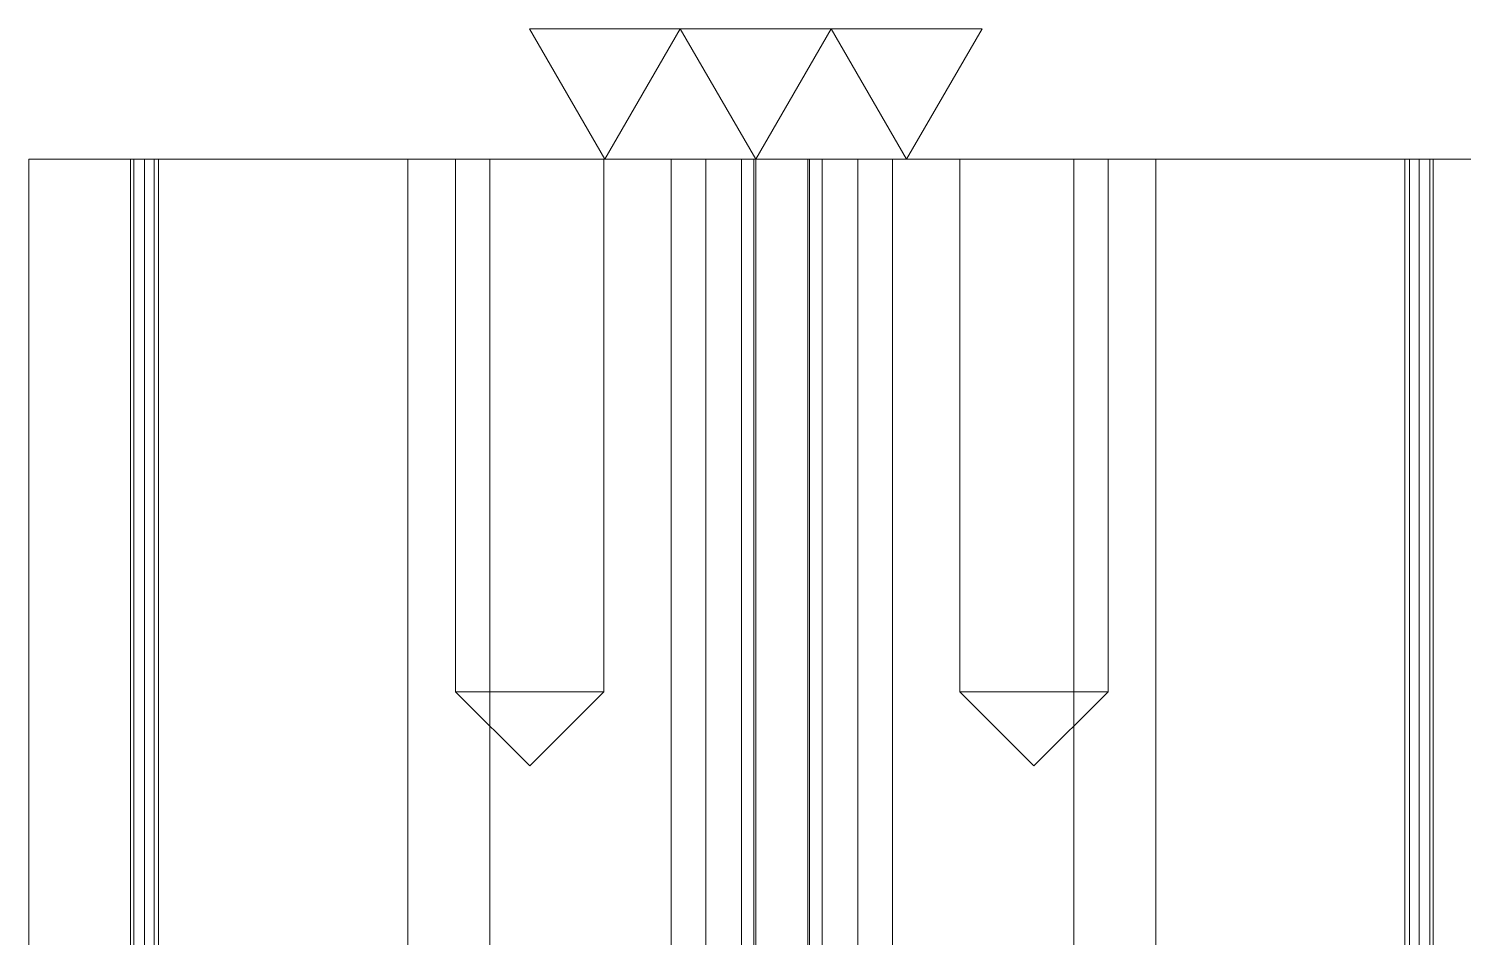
# Model space of a CAD drawing. Header units: millimetres. Extents: x 494 to 18201, y 224 to 11417.
# Drawn here: x 941.4 to 1023.8, y 1251.8 to 1304 of the extents above; entities that cross this region are included whole.
import ezdxf
from ezdxf.lldxf.tags import DXFTag

# ---------------------------------------------------------------- set-up
doc = ezdxf.new("R2010")
doc.units = ezdxf.units.MM
doc.layers.add('DIM', color=7, linetype='Continuous')
doc.layers.add('PUNCH', color=7, linetype='Continuous')
tags = doc.linetypes.add('DASHED', pattern='A,12.86,[0,arial.ttf,S=0,R=0,X=0,Y=0],-12.86', length=25.72).pattern_tags.tags
tags[12:13] = [DXFTag(74, 4), DXFTag(75, 0), DXFTag(340, '0'), DXFTag(46, 0.0), DXFTag(50, 0.0), DXFTag(44, 0.0), DXFTag(45, 0.0)]

msp = doc.modelspace()

# ---------------------------------------------------------------- linework, layer by layer
at = {"layer": 'DIM', "lineweight": 18}
msp.add_lwpolyline([(996.14046, 1303.98039), (991.81033, 1296.48039), (987.4802, 1303.98039), (983.15007, 1296.48039), (978.81995, 1303.98039), (974.48982, 1296.48039), (970.15969, 1303.98039), (996.14046, 1303.98039)], close=True, dxfattribs=at)
at = {"layer": 'DIM', "color": 252, "lineweight": 18}
msp.add_lwpolyline([(941.41876, 1207.13233), (941.41876, 1296.48586), (1037.41876, 1296.48586), (1037.41876, 1207.13233)], close=True, dxfattribs=at)
at = {"layer": 'PUNCH', "color": 223, "lineweight": 18}
for points in [[(947.25797, 1208.999), (947.25797, 1296.48039)], [(983.05265, 1208.67602), (983.05265, 1296.48039)], [(983.15007, 1296.48039), (983.15007, 1208.7037)], [(986.15007, 1208.7055), (986.15007, 1296.48039)], [(986.24752, 1296.48039), (986.24752, 1208.67602)], [(1006.11646, 1296.48039), (1006.11646, 1208.47391)], [(1022.04219, 1296.48039), (1022.04219, 1208.999)]]:
    msp.add_lwpolyline(points, dxfattribs=at)
at = {"layer": 'PUNCH', "color": 155, "lineweight": 18}
for points in [[(948.94459, 1208.58769), (948.62503, 1209.01176), (948.62503, 1296.48039), (980.29614, 1296.48039), (980.29614, 1209.01176), (980.29614, 1208.58768)], [(963.18371, 1296.48039), (963.18371, 1208.47391)], [(1020.35557, 1208.58769), (1020.67513, 1209.01176), (1020.67513, 1296.48039), (989.00402, 1296.48039), (989.00402, 1209.01176), (989.00402, 1208.58768)]]:
    msp.add_lwpolyline(points, dxfattribs=at)
at = {"layer": 'PUNCH', "color": 5, "lineweight": 18}
for points in [[(974.43105, 1296.48039), (974.43105, 1265.90039), (970.17805, 1265.90039), (965.92505, 1265.90039), (965.92505, 1296.48039)], [(994.86911, 1265.90039), (994.86911, 1296.48039)], [(1003.37511, 1296.48039), (1003.37511, 1265.90039)], [(974.43105, 1265.90039), (970.17805, 1261.64739), (965.92505, 1265.90039)]]:
    msp.add_lwpolyline(points, dxfattribs=at)
msp.add_lwpolyline([(999.12211, 1265.90039), (1003.37511, 1265.90039), (999.12211, 1261.64739), (994.86911, 1265.90039)], close=True, dxfattribs=at)
at = {"layer": 'PUNCH', "color": 223, "linetype": 'Continuous', "lineweight": 18}
for points, knots in [([(947.25797, 1296.48039), (947.25797, 1296.48039), (947.25831, 1296.48039), (947.26003, 1296.48039), (947.26271, 1296.48039), (947.26734, 1296.48039), (947.27089, 1296.48039), (947.2729, 1296.48039), (947.28415, 1296.48039), (947.29694, 1296.48039), (947.33194, 1296.48039), (947.35413, 1296.48039), (947.38964, 1296.48039), (947.39715, 1296.48039), (947.41284, 1296.48039), (947.42105, 1296.48039), (947.44681, 1296.48039), (947.47482, 1296.48039), (947.50657, 1296.48039), (947.52861, 1296.48039), (947.54011, 1296.48039), (947.5757, 1296.48039), (947.62587, 1296.48039), (947.69536, 1296.48039), (947.74014, 1296.48039), (947.77069, 1296.48039), (947.78636, 1296.48039), (947.86553, 1296.48039), (947.93161, 1296.48039), (948.01706, 1296.48039), (948.0343, 1296.48039), (948.06905, 1296.48039), (948.08658, 1296.48039), (948.139, 1296.48039), (948.1739, 1296.48039), (948.27844, 1296.48039), (948.34795, 1296.48039), (948.48669, 1296.48039), (948.55592, 1296.48039), (948.62503, 1296.48039)], [0, 0, 0, 0, 0.03333728, 0.03333728, 0.08167042, 0.10583699, 0.10583699, 0.13000355, 0.13000355, 0.22666983, 0.22666983, 0.3233361, 0.3233361, 0.34750267, 0.34750267, 0.37166923, 0.37166923, 0.42000237, 0.44416894, 0.44416894, 0.46833551, 0.46833551, 0.51666864, 0.56500178, 0.58916835, 0.58916835, 0.61333491, 0.61333491, 0.71000118, 0.71000118, 0.73416775, 0.73416775, 0.75833432, 0.75833432, 0.80666746, 0.80666746, 0.90333373, 0.90333373, 1, 1, 1, 1]), ([(980.29614, 1296.48039), (980.35119, 1296.48039), (980.4334, 1296.48039), (980.51508, 1296.48039), (980.56941, 1296.48039), (980.59658, 1296.48039), (980.73122, 1296.48039), (980.8354, 1296.48039), (980.98706, 1296.48039), (981.06173, 1296.48039), (981.13476, 1296.48039), (981.18308, 1296.48039), (981.207, 1296.48039), (981.32475, 1296.48039), (981.41374, 1296.48039), (981.58327, 1296.48039), (981.6638, 1296.48039), (981.81761, 1296.48039), (981.89089, 1296.48039), (982.03104, 1296.48039), (982.09711, 1296.48039), (982.22241, 1296.48039), (982.28163, 1296.48039), (982.33782, 1296.48039)], [0, 0, 0, 0, 0.0625, 0.09375, 0.09375, 0.125, 0.125, 0.25, 0.25, 0.3125, 0.34375, 0.34375, 0.375, 0.375, 0.5, 0.5, 0.625, 0.625, 0.75, 0.75, 0.875, 0.875, 1, 1, 1, 1]), ([(982.33785, 1296.48039), (982.40656, 1296.48039), (982.47053, 1296.48039), (982.58965, 1296.48039), (982.69997, 1296.48039), (982.79351, 1296.48039), (982.85749, 1296.48039), (982.87778, 1296.48039), (982.91631, 1296.48039), (982.93456, 1296.48039), (982.9859, 1296.48039), (983.01568, 1296.48039), (983.05382, 1296.48039), (983.06543, 1296.48039), (983.08649, 1296.48039), (983.09593, 1296.48039), (983.12086, 1296.48039), (983.143, 1296.48039), (983.15006, 1296.48039), (983.15007, 1296.48039)], [0, 0, 0, 0, 0.12775652, 0.12775652, 0.25551303, 0.38326955, 0.38326955, 0.4471478, 0.4471478, 0.51102606, 0.51102606, 0.63878258, 0.63878258, 0.70266083, 0.70266083, 0.76653909, 0.76653909, 0.89429561, 1, 1, 1, 1]), ([(986.15007, 1296.48039), (986.15011, 1296.48039), (986.15688, 1296.48039), (986.18989, 1296.48039), (986.23086, 1296.48039), (986.26832, 1296.48039), (986.28874, 1296.48039), (986.31173, 1296.48039), (986.32764, 1296.48039), (986.33589, 1296.48039), (986.37849, 1296.48039), (986.41691, 1296.48039), (986.48115, 1296.48039), (986.50367, 1296.48039), (986.55094, 1296.48039), (986.57573, 1296.48039), (986.65329, 1296.48039), (986.76502, 1296.48039), (986.89364, 1296.48039), (986.96232, 1296.48039)], [0, 0, 0, 0, 0.104661, 0.23256657, 0.36047214, 0.36047214, 0.42442493, 0.45640132, 0.45640132, 0.48837771, 0.48837771, 0.61628328, 0.61628328, 0.68023607, 0.68023607, 0.74418886, 0.74418886, 0.87209443, 1, 1, 1, 1]), ([(989.00402, 1296.48039), (988.89403, 1296.48039), (988.786, 1296.48039), (988.62664, 1296.48039), (988.57397, 1296.48039), (988.49561, 1296.48039), (988.46961, 1296.48039), (988.41781, 1296.48039), (988.39197, 1296.48039), (988.2644, 1296.48039), (988.1668, 1296.48039), (988.02604, 1296.48039), (987.98006, 1296.48039), (987.88988, 1296.48039), (987.84558, 1296.48039), (987.71675, 1296.48039), (987.63574, 1296.48039), (987.48174, 1296.48039), (987.40877, 1296.48039), (987.30449, 1296.48039), (987.2706, 1296.48039), (987.20445, 1296.48039), (987.17216, 1296.48039), (987.07789, 1296.48039), (987.01857, 1296.48039), (986.96234, 1296.48039)], [0, 0, 0, 0, 0.125, 0.125, 0.1875, 0.1875, 0.21875, 0.21875, 0.25, 0.25, 0.375, 0.375, 0.4375, 0.4375, 0.5, 0.5, 0.625, 0.625, 0.75, 0.75, 0.8125, 0.8125, 0.875, 0.875, 1, 1, 1, 1]), ([(1020.67513, 1296.48039), (1020.74436, 1296.48039), (1020.81407, 1296.48039), (1020.91953, 1296.48039), (1020.95478, 1296.48039), (1021.02494, 1296.48039), (1021.05992, 1296.48039), (1021.16453, 1296.48039), (1021.23383, 1296.48039), (1021.31975, 1296.48039), (1021.33682, 1296.48039), (1021.37052, 1296.48039), (1021.38718, 1296.48039), (1021.43658, 1296.48039), (1021.48482, 1296.48039), (1021.53118, 1296.48039), (1021.56165, 1296.48039), (1021.57672, 1296.48039), (1021.62072, 1296.48039), (1021.67636, 1296.48039), (1021.7386, 1296.48039), (1021.77272, 1296.48039), (1021.79477, 1296.48039), (1021.80536, 1296.48039), (1021.85605, 1296.48039), (1021.8897, 1296.48039), (1021.92485, 1296.48039), (1021.93153, 1296.48039), (1021.94423, 1296.48039), (1021.95026, 1296.48039), (1021.96728, 1296.48039), (1021.97723, 1296.48039), (1022.00348, 1296.48039), (1022.01619, 1296.48039), (1022.02959, 1296.48039), (1022.03311, 1296.48039), (1022.0384, 1296.48039), (1022.04018, 1296.48039), (1022.04186, 1296.48039), (1022.04219, 1296.48039), (1022.04219, 1296.48039)], [0, 0, 0, 0, 0.09674629, 0.09674629, 0.14511943, 0.14511943, 0.19349257, 0.19349257, 0.29023886, 0.29023886, 0.31442543, 0.31442543, 0.338612, 0.338612, 0.38698515, 0.41117172, 0.41117172, 0.43535829, 0.43535829, 0.48373143, 0.53210458, 0.55629115, 0.55629115, 0.58047772, 0.58047772, 0.67722401, 0.67722401, 0.70141058, 0.70141058, 0.72559715, 0.72559715, 0.77397029, 0.77397029, 0.87071658, 0.87071658, 0.91908972, 0.91908972, 0.96746287, 0.96746287, 1, 1, 1, 1])]:
    msp.add_open_spline(points, degree=3, knots=knots, dxfattribs=at)
at = {"layer": 'PUNCH', "color": 223, "linetype": 'DASHED', "lineweight": 13, "ltscale": 0.452067}
for points in [[(947.45863, 1208.69721), (947.45863, 1296.48039)], [(1021.84151, 1208.69721), (1021.84151, 1296.48039)]]:
    msp.add_open_spline(points, degree=1, dxfattribs=at)
at = {"layer": 'PUNCH', "color": 155, "linetype": 'DASHED', "lineweight": 13, "ltscale": 0.452067}
for points in [[(948.06323, 1208.69613), (948.06323, 1296.48039)], [(948.87888, 1208.7015), (948.87888, 1296.48039)], [(967.88004, 1208.43681), (967.88004, 1296.48039)], [(978.29614, 1208.43681), (978.29614, 1296.48039)], [(991.00402, 1208.43681), (991.00402, 1296.48039)], [(1001.42012, 1208.43681), (1001.42012, 1296.48039)], [(1020.42127, 1208.7015), (1020.42127, 1296.48039)], [(1021.23694, 1208.69614), (1021.23694, 1296.48039)]]:
    msp.add_open_spline(points, degree=1, dxfattribs=at)
at = {"layer": 'PUNCH', "color": 223, "linetype": 'Continuous', "lineweight": 18}
for points in [[(982.33782, 1208.70937), (982.33782, 1296.48039)], [(986.96232, 1208.70937), (986.96232, 1296.48039)]]:
    msp.add_open_spline(points, degree=1, dxfattribs=at)

doc.saveas('drawing.dxf')
